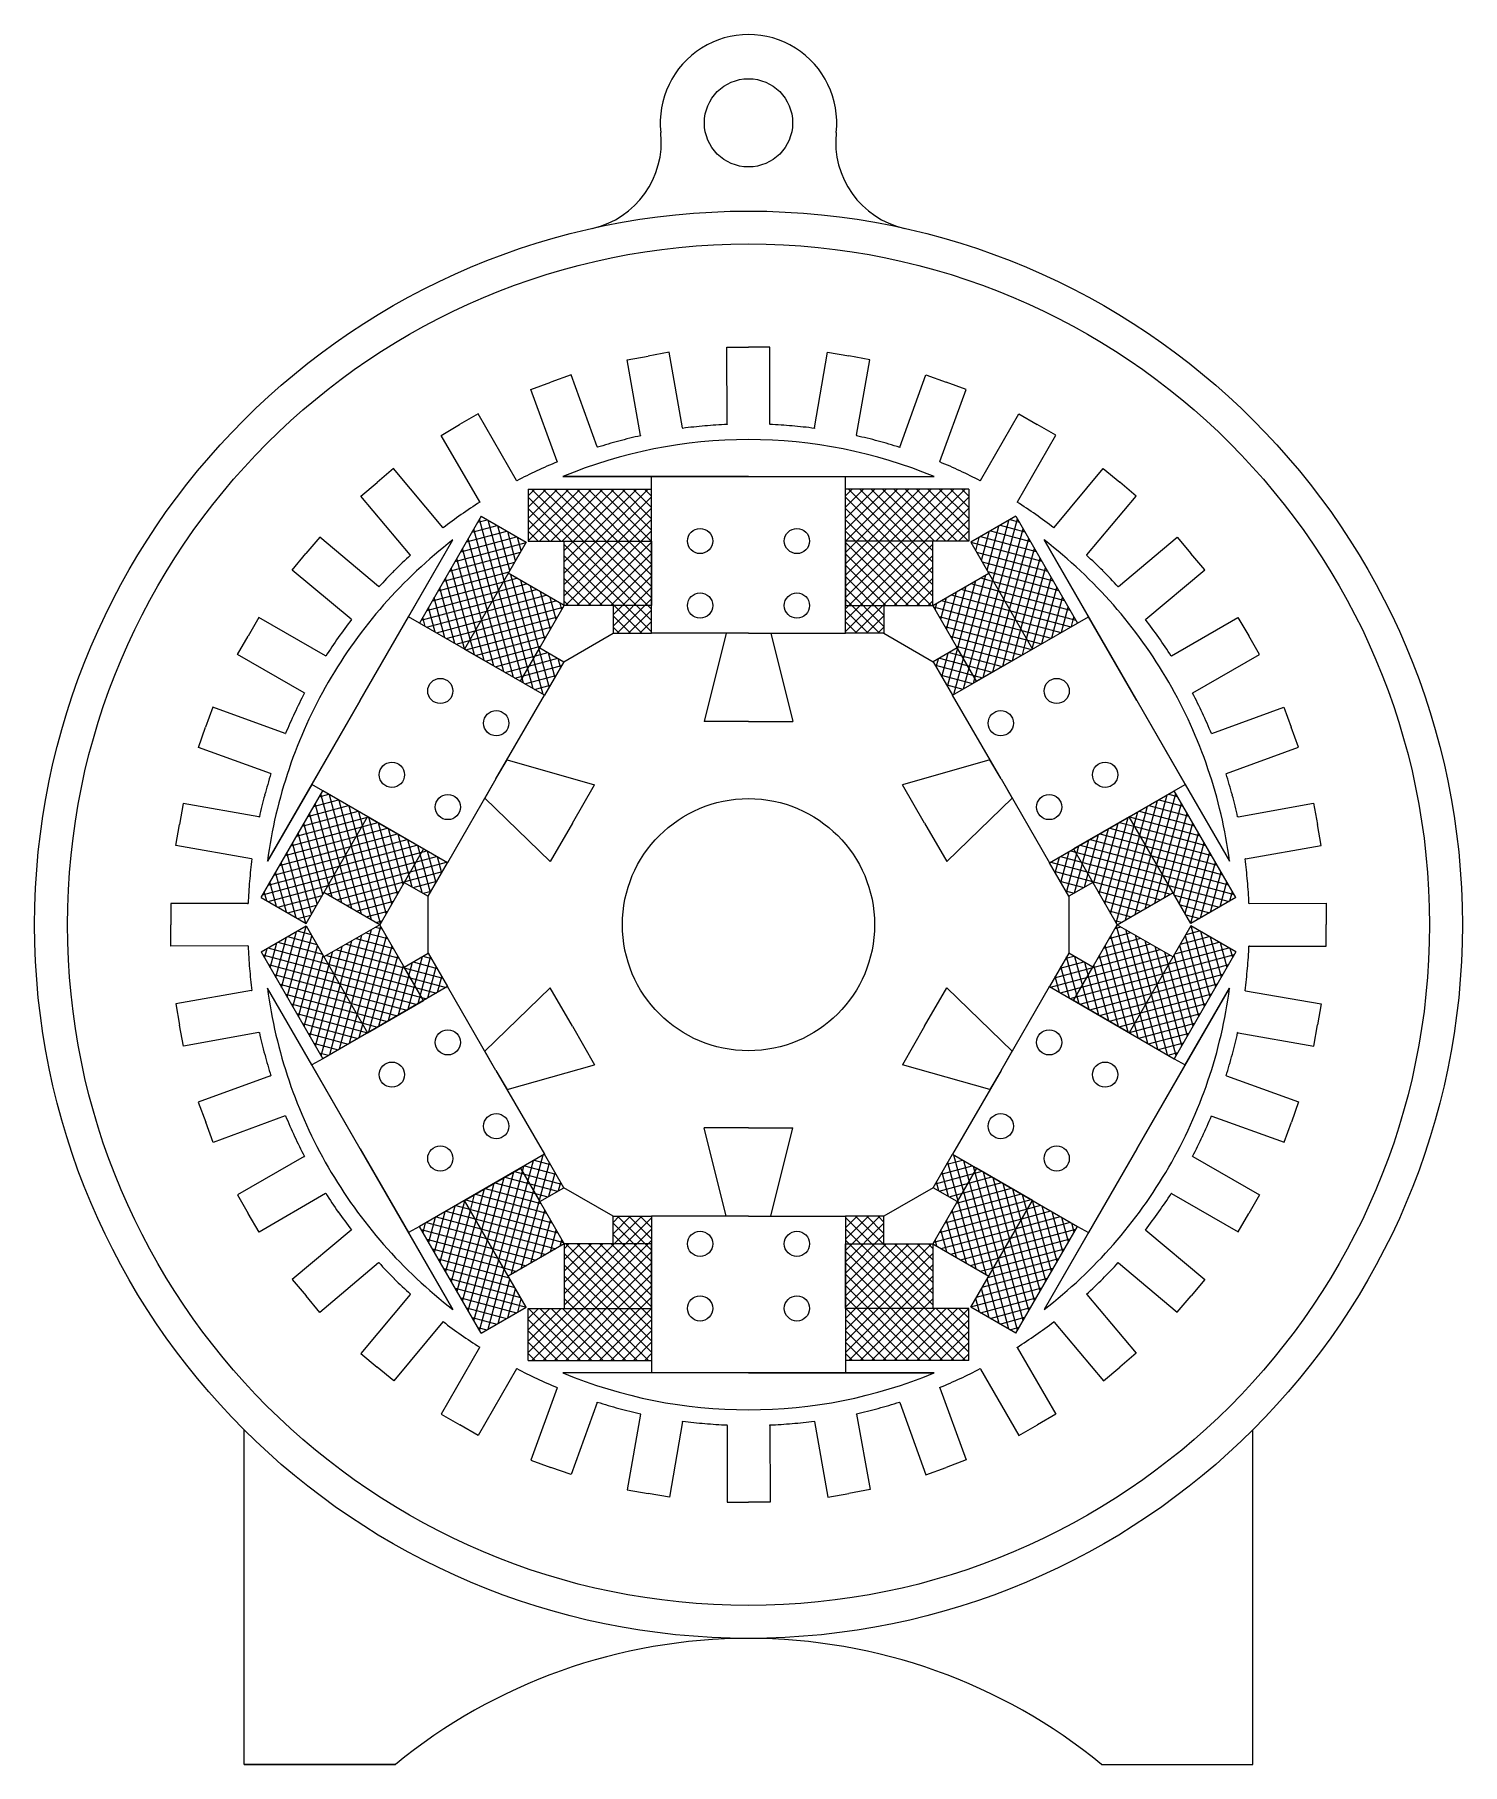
# Model space of a CAD drawing. Header units: millimetres. Extents: x -112 to 455, y -216 to 471.
import ezdxf

# ---------------------------------------------------------------- set-up
doc = ezdxf.new("R2010")
doc.units = ezdxf.units.MM
pattern_1 = [(45, (-3404.9716, -3053.3058), (-2.245064, 2.245064), []), (135, (-3404.9716, -3053.3058), (-2.245064, -2.245064), [])]
pattern_2 = [(105, (1129.2632, -4565.1904), (-3.0668145, -0.8217505), []), (195, (1129.2632, -4565.1904), (0.8217505, -3.0668145), [])]
pattern_3 = [(165, (4705.711, -1394.3702), (-0.8217505, -3.0668145), []), (255, (4705.711, -1394.3702), (3.0668145, -0.8217505), [])]
pattern_4 = [(225, (3747.924, 3288.3346), (2.245064, -2.245064), []), (315, (3747.924, 3288.3346), (2.245064, 2.245064), [])]
pattern_5 = [(285, (-786.3107, 4800.2192), (3.0668145, 0.8217505), []), (15, (-786.3107, 4800.2192), (-0.8217505, 3.0668145), [])]
pattern_6 = [(345, (-4362.7585, 1629.399), (0.8217505, 3.0668145), []), (75, (-4362.7585, 1629.399), (-3.0668145, 0.8217505), [])]

msp = doc.modelspace()

# ---------------------------------------------------------------- hatches: boundary and pattern name
h = msp.add_hatch()
h.set_pattern_fill('ANSI37', color=256)
h.set_pattern_definition(pattern_1)
h.paths.add_polyline_path([(84.18, 290.3), (133.08, 290.3), (133.08, 269.7), (84.18, 269.7)])
h.paths.add_polyline_path([(98.38, 269.7), (133.08, 269.7), (133.08, 244.1), (117.78, 244.1), (98.38, 244.1)])
h.paths.add_polyline_path([(117.78, 244.1), (133.08, 244.1), (133.08, 233.11), (117.78, 233.11)])
h = msp.add_hatch()
h.set_pattern_fill('ANSI37', color=256)
h.set_pattern_definition(pattern_1)
h.paths.add_polyline_path([(258.78, 290.3), (209.88, 290.3), (209.88, 269.7), (258.78, 269.7)])
h.paths.add_polyline_path([(244.58, 269.7), (209.88, 269.7), (209.88, 244.1), (225.18, 244.1), (244.58, 244.1)])
h.paths.add_polyline_path([(225.18, 244.1), (209.88, 244.1), (209.88, 233.11), (225.18, 233.11)])
h = msp.add_hatch()
h.set_pattern_fill('ANSI37', color=256, angle=60)
h.set_pattern_definition(pattern_2)
h.paths.add_polyline_path([(65.49, 279.51), (41.04, 237.16), (58.88, 226.86), (83.33, 269.21)])
h.paths.add_polyline_path([(76.23, 256.91), (58.88, 226.86), (81.05, 214.06), (88.7, 227.31), (98.4, 244.11)])
h.paths.add_polyline_path([(88.7, 227.31), (81.05, 214.06), (90.56, 208.57), (98.21, 221.82)])
h = msp.add_hatch()
h.set_pattern_fill('ANSI37', color=256, angle=-60)
h.set_pattern_definition(pattern_6)
h.paths.add_polyline_path([(277.46, 279.51), (301.91, 237.16), (284.07, 226.86), (259.62, 269.21)])
h.paths.add_polyline_path([(266.72, 256.91), (284.07, 226.86), (261.9, 214.06), (254.25, 227.31), (244.55, 244.11)])
h.paths.add_polyline_path([(254.25, 227.31), (261.9, 214.06), (252.39, 208.57), (244.74, 221.82)])
h = msp.add_hatch()
h.set_pattern_fill('ANSI37', color=256, angle=60)
h.set_pattern_definition(pattern_2)
h.paths.add_polyline_path([(-21.81, 128.3), (2.64, 170.65), (20.48, 160.35), (-3.97, 118)])
h.paths.add_polyline_path([(3.13, 130.3), (20.48, 160.35), (42.65, 147.55), (35, 134.3), (25.3, 117.5)])
h.paths.add_polyline_path([(35, 134.3), (42.65, 147.55), (52.16, 142.06), (44.51, 128.81)])
h = msp.add_hatch()
h.set_pattern_fill('ANSI37', color=256, angle=-60)
h.set_pattern_definition(pattern_6)
h.paths.add_polyline_path([(364.76, 128.3), (340.31, 170.65), (322.47, 160.35), (346.92, 118)])
h.paths.add_polyline_path([(339.82, 130.3), (322.47, 160.35), (300.3, 147.55), (307.95, 134.3), (317.65, 117.5)])
h.paths.add_polyline_path([(307.95, 134.3), (300.3, 147.55), (290.79, 142.06), (298.44, 128.81)])
h = msp.add_hatch()
h.set_pattern_fill('ANSI37', color=256, angle=120)
h.set_pattern_definition(pattern_3)
h.paths.add_polyline_path([(-21.81, 106.73), (2.64, 64.38), (20.48, 74.68), (-3.97, 117.03)])
h.paths.add_polyline_path([(3.13, 104.73), (20.48, 74.68), (42.65, 87.48), (35, 100.73), (25.3, 117.53)])
h.paths.add_polyline_path([(35, 100.73), (42.65, 87.48), (52.16, 92.97), (44.51, 106.22)])
h = msp.add_hatch()
h.set_pattern_fill('ANSI37', color=256, angle=-120)
h.set_pattern_definition(pattern_5)
h.paths.add_polyline_path([(364.76, 106.73), (340.31, 64.38), (322.47, 74.68), (346.92, 117.03)])
h.paths.add_polyline_path([(339.82, 104.73), (322.47, 74.68), (300.3, 87.48), (307.95, 100.73), (317.65, 117.53)])
h.paths.add_polyline_path([(307.95, 100.73), (300.3, 87.48), (290.79, 92.97), (298.44, 106.22)])
h = msp.add_hatch()
h.set_pattern_fill('ANSI37', color=256, angle=120)
h.set_pattern_definition(pattern_3)
h.paths.add_polyline_path([(65.49, -44.48), (41.04, -2.13), (58.88, 8.17), (83.33, -34.18)])
h.paths.add_polyline_path([(76.23, -21.88), (58.88, 8.17), (81.05, 20.97), (88.7, 7.72), (98.4, -9.08)])
h.paths.add_polyline_path([(88.7, 7.72), (81.05, 20.97), (90.56, 26.46), (98.21, 13.21)])
h = msp.add_hatch()
h.set_pattern_fill('ANSI37', color=256, angle=-120)
h.set_pattern_definition(pattern_5)
h.paths.add_polyline_path([(277.46, -44.48), (301.91, -2.13), (284.07, 8.17), (259.62, -34.18)])
h.paths.add_polyline_path([(266.72, -21.88), (284.07, 8.17), (261.9, 20.97), (254.25, 7.72), (244.55, -9.08)])
h.paths.add_polyline_path([(254.25, 7.72), (261.9, 20.97), (252.39, 26.46), (244.74, 13.21)])
h = msp.add_hatch()
h.set_pattern_fill('ANSI37', color=256, angle=180)
h.set_pattern_definition(pattern_4)
h.paths.add_polyline_path([(84.18, -55.27), (133.08, -55.27), (133.08, -34.67), (84.18, -34.67)])
h.paths.add_polyline_path([(98.38, -34.67), (133.08, -34.67), (133.08, -9.07), (117.78, -9.07), (98.38, -9.07)])
h.paths.add_polyline_path([(117.78, -9.07), (133.08, -9.07), (133.08, 1.91), (117.78, 1.91)])
h = msp.add_hatch()
h.set_pattern_fill('ANSI37', color=256, angle=180)
h.set_pattern_definition(pattern_4)
h.paths.add_polyline_path([(258.78, -55.27), (209.88, -55.27), (209.88, -34.67), (258.78, -34.67)])
h.paths.add_polyline_path([(244.58, -34.67), (209.88, -34.67), (209.88, -9.07), (225.18, -9.07), (244.58, -9.07)])
h.paths.add_polyline_path([(225.18, -9.07), (209.88, -9.07), (209.88, 1.91), (225.18, 1.91)])

# ---------------------------------------------------------------- linework, layer by layer
for p, q in [((123.31, 341.57), (131.68, 343.08)), ((140.05, 344.56), (131.68, 343.08)), ((145.34, 314.57), (140.05, 344.56)), ((162.94, 346.54), (171.45, 346.56)), ((163.05, 316.09), (162.94, 346.54)), ((179.95, 346.56), (171.45, 346.56)), ((179.95, 316.11), (179.95, 346.56)), ((197.66, 314.53), (202.84, 344.54)), ((202.84, 344.54), (211.22, 343.09)), ((219.6, 341.61), (211.22, 343.09)), ((128.69, 311.61), (123.31, 341.57)), ((214.31, 311.63), (219.6, 341.61)), ((85.13, 329.81), (93.11, 332.74)), ((95.64, 301.23), (85.13, 329.81)), ((101.1, 335.65), (93.11, 332.74)), ((111.52, 307.04), (101.1, 335.65)), ((231.47, 306.99), (241.79, 335.64)), ((241.79, 335.64), (249.79, 332.76)), ((247.37, 301.24), (257.78, 329.85)), ((257.78, 329.85), (249.79, 332.76)), ((49.58, 311.59), (56.93, 315.86)), ((64.29, 320.12), (56.93, 315.86)), ((79.52, 293.75), (64.29, 320.12)), ((163.05, 316.09), (163.05, 315.94)), ((179.95, 316.11), (179.94, 315.93)), ((263.46, 293.7), (278.6, 320.12)), ((278.6, 320.12), (285.98, 315.89)), ((293.34, 311.64), (285.98, 315.89)), ((64.89, 285.27), (49.58, 311.59)), ((128.69, 311.61), (128.72, 311.46)), ((145.34, 314.57), (145.36, 314.39)), ((197.66, 314.53), (197.63, 314.38)), ((214.31, 311.63), (214.27, 311.45)), ((278.12, 285.27), (293.34, 311.64)), ((111.52, 307.04), (111.57, 306.86)), ((231.47, 306.99), (231.42, 306.85)), ((30.74, 298.43), (24.23, 292.96)), ((50.31, 275.1), (30.74, 298.43)), ((95.64, 301.23), (95.69, 301.09)), ((97.91, 295.3), (245.04, 295.3)), ((133.08, 295.3), (97.91, 295.3)), ((171.48, 295.3), (133.08, 295.3)), ((133.08, 290.3), (133.08, 295.3)), ((171.48, 295.3), (209.88, 295.3)), ((209.88, 295.3), (245.04, 295.3)), ((209.88, 290.3), (209.88, 295.3)), ((247.37, 301.24), (247.3, 301.07)), ((292.66, 275.05), (312.15, 298.44)), ((312.15, 298.44), (318.68, 292.99)), ((17.73, 287.47), (24.23, 292.96)), ((79.52, 293.75), (79.6, 293.58)), ((84.18, 290.3), (84.18, 269.7)), ((84.18, 290.3), (133.08, 290.3)), ((133.08, 233.11), (133.08, 290.3)), ((209.88, 233.11), (209.88, 290.3)), ((258.78, 290.3), (209.88, 290.3)), ((258.78, 290.3), (258.78, 269.7)), ((263.46, 293.7), (263.39, 293.57)), ((325.2, 287.53), (318.68, 292.99)), ((37.38, 264.21), (17.73, 287.47)), ((64.89, 285.27), (64.97, 285.14)), ((278.12, 285.27), (278.02, 285.12)), ((305.63, 264.2), (325.2, 287.53)), ((65.49, 279.51), (41.04, 237.16)), ((50.31, 275.1), (50.42, 274.96)), ((65.49, 279.51), (83.33, 269.21)), ((277.46, 279.51), (259.62, 269.21)), ((277.46, 279.51), (301.91, 237.16)), ((292.66, 275.05), (292.56, 274.93)), ((-19.27, 142.7), (54.29, 270.11)), ((1.46, 271.24), (-4, 264.72)), ((24.79, 251.66), (1.46, 271.24)), ((36.71, 239.66), (54.29, 270.11)), ((83.33, 269.21), (58.88, 226.86)), ((84.18, 269.7), (133.08, 269.7)), ((98.38, 244.1), (98.38, 269.7)), ((133.08, 269.7), (133.08, 244.1)), ((258.78, 269.7), (209.88, 269.7)), ((209.88, 269.7), (209.88, 244.1)), ((244.58, 244.1), (244.58, 269.7)), ((259.62, 269.21), (284.07, 226.86)), ((288.66, 270.11), (362.22, 142.7)), ((306.24, 239.66), (288.66, 270.11)), ((318.17, 251.61), (341.43, 271.26)), ((341.43, 271.26), (346.92, 264.77)), ((-9.45, 258.19), (-4, 264.72)), ((37.38, 264.21), (37.48, 264.1)), ((305.63, 264.2), (305.5, 264.07)), ((352.39, 258.25), (346.92, 264.77)), ((13.94, 238.7), (-9.45, 258.19)), ((98.4, 244.11), (76.23, 256.91)), ((244.55, 244.11), (266.72, 256.91)), ((329.06, 238.68), (352.39, 258.25)), ((24.79, 251.66), (24.92, 251.54)), ((318.17, 251.61), (318.06, 251.51)), ((81.05, 214.06), (98.4, 244.11)), ((133.08, 244.1), (98.38, 244.1)), ((133.08, 244.1), (117.78, 244.1)), ((117.78, 244.1), (117.78, 233.11)), ((209.88, 244.1), (244.58, 244.1)), ((209.88, 244.1), (225.18, 244.1)), ((225.18, 244.1), (225.18, 233.11)), ((261.9, 214.06), (244.55, 244.11)), ((-22.65, 239.38), (-26.9, 232.01)), ((3.72, 224.15), (-22.65, 239.38)), ((13.94, 238.7), (14.06, 238.6)), ((17.51, 206.41), (36.71, 239.66)), ((41.04, 237.16), (36.71, 239.66)), ((90.56, 208.57), (41.04, 237.16)), ((252.39, 208.57), (301.91, 237.16)), ((301.91, 237.16), (306.24, 239.66)), ((325.44, 206.41), (306.24, 239.66)), ((329.06, 238.68), (328.92, 238.57)), ((339.23, 224.1), (365.55, 239.41)), ((365.55, 239.41), (369.82, 232.06)), ((-31.13, 224.64), (-26.9, 232.01)), ((58.88, 226.86), (81.05, 214.06)), ((81.05, 214.06), (88.7, 227.31)), ((88.7, 227.31), (98.21, 221.82)), ((98.21, 221.82), (117.78, 233.11)), ((117.78, 233.11), (133.08, 233.11)), ((171.48, 233.11), (133.08, 233.11)), ((162.68, 233.11), (153.88, 198.11)), ((171.48, 233.11), (162.68, 233.11)), ((171.48, 233.11), (209.88, 233.11)), ((171.48, 233.11), (180.28, 233.11)), ((180.28, 233.11), (189.08, 198.11)), ((225.18, 233.11), (209.88, 233.11)), ((225.18, 233.11), (244.74, 221.82)), ((254.25, 227.31), (244.74, 221.82)), ((261.9, 214.06), (254.25, 227.31)), ((284.07, 226.86), (261.9, 214.06)), ((374.08, 224.7), (369.82, 232.06)), ((-4.71, 209.5), (-31.13, 224.64)), ((3.72, 224.15), (3.87, 224.06)), ((98.21, 221.82), (90.56, 208.57)), ((244.74, 221.82), (252.39, 208.57)), ((339.23, 224.1), (339.1, 224.02)), ((347.71, 209.47), (374.08, 224.7)), ((-4.71, 209.5), (-4.58, 209.43)), ((17.51, 206.41), (-1.69, 173.15)), ((71.36, 175.31), (90.56, 208.57)), ((271.59, 175.31), (252.39, 208.57)), ((325.44, 206.41), (344.64, 173.15)), ((347.71, 209.47), (347.55, 209.39)), ((-40.86, 203.82), (-43.77, 195.83)), ((-12.25, 193.4), (-40.86, 203.82)), ((355.19, 193.35), (383.77, 203.86)), ((383.77, 203.86), (386.7, 195.88)), ((-46.65, 187.83), (-43.77, 195.83)), ((-12.25, 193.4), (-12.08, 193.34)), ((171.48, 198.11), (153.88, 198.11)), ((171.48, 198.11), (189.08, 198.11)), ((355.19, 193.35), (355.05, 193.3)), ((389.61, 187.89), (386.7, 195.88)), ((-18, 177.51), (-46.65, 187.83)), ((361, 177.47), (389.61, 187.89)), ((71.36, 175.31), (75.76, 182.94)), ((75.76, 182.94), (110.47, 173.06)), ((267.19, 182.94), (232.48, 173.06)), ((271.59, 175.31), (267.19, 182.94)), ((-1.69, 173.15), (-19.27, 142.7)), ((-18, 177.51), (-17.86, 177.46)), ((2.64, 170.65), (-1.69, 173.15)), ((71.36, 175.31), (52.16, 142.06)), ((71.36, 175.31), (66.96, 167.69)), ((101.67, 157.81), (110.47, 173.06)), ((241.28, 157.81), (232.48, 173.06)), ((271.59, 175.31), (290.79, 142.06)), ((271.59, 175.31), (275.99, 167.69)), ((340.31, 170.65), (344.64, 173.15)), ((344.64, 173.15), (362.22, 142.7)), ((361, 177.47), (360.83, 177.42)), ((-52.62, 165.64), (-54.1, 157.26)), ((-22.63, 160.35), (-52.62, 165.64)), ((-21.81, 128.3), (2.64, 170.65)), ((52.16, 142.06), (2.64, 170.65)), ((66.96, 167.69), (92.87, 142.57)), ((275.99, 167.69), (250.08, 142.57)), ((290.79, 142.06), (340.31, 170.65)), ((364.76, 128.3), (340.31, 170.65)), ((365.57, 160.3), (395.54, 165.69)), ((395.54, 165.69), (397.04, 157.32)), ((-22.63, 160.35), (-22.46, 160.31)), ((-3.97, 118), (20.48, 160.35)), ((20.48, 160.35), (42.65, 147.55)), ((101.67, 157.81), (92.87, 142.57)), ((241.28, 157.81), (250.08, 142.57)), ((322.47, 160.35), (300.3, 147.55)), ((346.92, 118), (322.47, 160.35)), ((365.57, 160.3), (365.42, 160.27)), ((-55.55, 148.88), (-54.1, 157.26)), ((398.52, 148.94), (397.04, 157.32)), ((-25.54, 143.7), (-55.55, 148.88)), ((42.65, 147.55), (25.3, 117.5)), ((42.65, 147.55), (35, 134.3)), ((300.3, 147.55), (317.65, 117.5)), ((300.3, 147.55), (307.95, 134.3)), ((368.53, 143.65), (398.52, 148.94)), ((-25.54, 143.7), (-25.39, 143.67)), ((44.51, 128.81), (52.16, 142.06)), ((298.44, 128.81), (290.79, 142.06)), ((368.53, 143.65), (368.35, 143.63)), ((35, 134.3), (44.51, 128.81)), ((307.95, 134.3), (298.44, 128.81)), ((-27.12, 125.99), (-57.57, 125.99)), ((-57.57, 125.99), (-57.57, 117.49)), ((-27.12, 125.99), (-26.94, 125.98)), ((-21.81, 128.3), (-3.97, 118)), ((25.3, 117.5), (3.13, 130.3)), ((44.51, 106.22), (44.51, 128.81)), ((298.44, 128.81), (298.44, 106.22)), ((317.65, 117.5), (339.82, 130.3)), ((364.76, 128.3), (346.92, 118)), ((370.05, 125.94), (369.9, 125.94)), ((370.05, 125.94), (400.5, 126.05)), ((400.5, 126.05), (400.53, 117.54)), ((-57.54, 108.98), (-57.57, 117.49)), ((-21.81, 106.73), (-3.97, 117.03)), ((-3.97, 117.03), (20.48, 74.68)), ((25.3, 117.53), (3.13, 104.73)), ((42.65, 87.48), (25.3, 117.53)), ((300.3, 87.48), (317.65, 117.53)), ((317.65, 117.53), (339.82, 104.73)), ((346.92, 117.03), (322.47, 74.68)), ((364.76, 106.73), (346.92, 117.03)), ((400.53, 109.04), (400.53, 117.54)), ((-27.09, 109.09), (-57.54, 108.98)), ((-27.09, 109.09), (-26.94, 109.09)), ((-21.81, 106.73), (2.64, 64.38)), ((35, 100.73), (44.51, 106.22)), ((44.51, 106.22), (52.16, 92.97)), ((298.44, 106.22), (290.79, 92.97)), ((307.95, 100.73), (298.44, 106.22)), ((364.76, 106.73), (340.31, 64.38)), ((370.08, 109.04), (369.9, 109.05)), ((370.08, 109.04), (400.53, 109.04)), ((42.65, 87.48), (35, 100.73)), ((300.3, 87.48), (307.95, 100.73)), ((-25.58, 91.38), (-55.57, 86.09)), ((-25.58, 91.38), (-25.4, 91.4)), ((54.29, -35.08), (-19.27, 92.33)), ((-1.69, 61.88), (-19.27, 92.33)), ((52.16, 92.97), (2.64, 64.38)), ((71.36, 59.71), (52.16, 92.97)), ((66.96, 67.34), (92.87, 92.46)), ((101.67, 77.21), (92.87, 92.46)), ((241.28, 77.21), (250.08, 92.46)), ((275.99, 67.34), (250.08, 92.46)), ((271.59, 59.71), (290.79, 92.97)), ((362.22, 92.33), (288.66, -35.08)), ((290.79, 92.97), (340.31, 64.38)), ((344.64, 61.88), (362.22, 92.33)), ((368.49, 91.33), (368.35, 91.36)), ((368.49, 91.33), (398.5, 86.15)), ((-55.57, 86.09), (-54.09, 77.71)), ((20.48, 74.68), (42.65, 87.48)), ((322.47, 74.68), (300.3, 87.48)), ((398.5, 86.15), (397.05, 77.77)), ((-52.58, 69.34), (-54.09, 77.71)), ((101.67, 77.21), (110.47, 61.97)), ((241.28, 77.21), (232.48, 61.97)), ((395.57, 69.39), (397.05, 77.77)), ((-22.61, 74.73), (-52.58, 69.34)), ((-22.61, 74.73), (-22.47, 74.76)), ((365.59, 74.68), (365.41, 74.72)), ((365.59, 74.68), (395.57, 69.39)), ((2.64, 64.38), (-1.69, 61.88)), ((17.51, 28.62), (-1.69, 61.88)), ((71.36, 59.71), (66.96, 67.34)), ((75.76, 52.09), (110.47, 61.97)), ((267.19, 52.09), (232.48, 61.97)), ((271.59, 59.71), (275.99, 67.34)), ((325.44, 28.62), (344.64, 61.88)), ((340.31, 64.38), (344.64, 61.88)), ((-18.05, 57.55), (-46.66, 47.14)), ((-18.05, 57.55), (-17.87, 57.61)), ((71.36, 59.71), (90.56, 26.46)), ((71.36, 59.71), (75.76, 52.09)), ((271.59, 59.71), (252.39, 26.46)), ((271.59, 59.71), (267.19, 52.09)), ((360.95, 57.52), (360.81, 57.57)), ((360.95, 57.52), (389.6, 47.2)), ((-46.66, 47.14), (-43.75, 39.15)), ((-12.24, 41.68), (-40.82, 31.17)), ((-12.24, 41.68), (-12.1, 41.73)), ((355.2, 41.62), (355.03, 41.69)), ((355.2, 41.62), (383.81, 31.21)), ((389.6, 47.2), (386.72, 39.2)), ((-40.82, 31.17), (-43.75, 39.15)), ((171.48, 36.91), (153.88, 36.91)), ((162.68, 1.91), (153.88, 36.91)), ((171.48, 36.91), (189.08, 36.91)), ((180.28, 1.91), (189.08, 36.91)), ((383.81, 31.21), (386.72, 39.2)), ((17.51, 28.62), (36.71, -4.63)), ((325.44, 28.62), (306.24, -4.63)), ((-4.75, 25.55), (-31.12, 10.33)), ((-4.75, 25.55), (-4.59, 25.64)), ((90.56, 26.46), (41.04, -2.13)), ((58.88, 8.17), (81.05, 20.97)), ((81.05, 20.97), (98.4, -9.08)), ((81.05, 20.97), (88.7, 7.72)), ((98.21, 13.21), (90.56, 26.46)), ((261.9, 20.97), (244.55, -9.08)), ((244.74, 13.21), (252.39, 26.46)), ((252.39, 26.46), (301.91, -2.13)), ((261.9, 20.97), (254.25, 7.72)), ((284.07, 8.17), (261.9, 20.97)), ((347.66, 25.53), (347.53, 25.6)), ((347.66, 25.53), (374.08, 10.39)), ((-31.12, 10.33), (-26.87, 2.97)), ((3.72, 10.93), (-22.6, -4.38)), ((3.72, 10.93), (3.85, 11.01)), ((83.33, -34.18), (58.88, 8.17)), ((88.7, 7.72), (98.21, 13.21)), ((117.78, 1.91), (98.21, 13.21)), ((244.74, 13.21), (225.18, 1.91)), ((254.25, 7.72), (244.74, 13.21)), ((259.62, -34.18), (284.07, 8.17)), ((339.23, 10.87), (339.08, 10.97)), ((339.23, 10.87), (365.6, -4.35)), ((374.08, 10.39), (369.85, 3.01)), ((-22.6, -4.38), (-26.87, 2.97)), ((117.78, -9.07), (117.78, 1.91)), ((117.78, 1.91), (133.08, 1.91)), ((133.08, 1.91), (133.08, -55.27)), ((171.48, 1.91), (133.08, 1.91)), ((171.48, 1.91), (162.68, 1.91)), ((171.48, 1.91), (209.88, 1.91)), ((171.48, 1.91), (180.28, 1.91)), ((209.88, 1.91), (209.88, -55.27)), ((225.18, 1.91), (209.88, 1.91)), ((225.18, -9.07), (225.18, 1.91)), ((365.6, -4.35), (369.85, 3.01)), ((13.89, -3.65), (-9.43, -23.22)), ((13.89, -3.65), (14.03, -3.54)), ((41.04, -2.13), (36.71, -4.63)), ((36.71, -4.63), (54.29, -35.08)), ((65.49, -44.48), (41.04, -2.13)), ((277.46, -44.48), (301.91, -2.13)), ((306.24, -4.63), (288.66, -35.08)), ((301.91, -2.13), (306.24, -4.63)), ((329.01, -3.67), (328.89, -3.57)), ((329.01, -3.67), (352.4, -23.16)), ((98.4, -9.08), (76.23, -21.88)), ((133.08, -9.07), (98.38, -9.07)), ((98.38, -9.07), (98.38, -34.67)), ((133.08, -9.07), (117.78, -9.07)), ((133.08, -34.67), (133.08, -9.07)), ((209.88, -34.67), (209.88, -9.07)), ((209.88, -9.07), (244.58, -9.07)), ((209.88, -9.07), (225.18, -9.07)), ((244.55, -9.08), (266.72, -21.88)), ((244.58, -9.07), (244.58, -34.67)), ((24.78, -16.58), (1.52, -36.23)), ((24.78, -16.58), (24.89, -16.48)), ((318.16, -16.64), (318.03, -16.51)), ((318.16, -16.64), (341.49, -36.21)), ((-9.43, -23.22), (-3.97, -29.74)), ((352.4, -23.16), (346.96, -29.69)), ((1.52, -36.23), (-3.97, -29.74)), ((37.33, -29.17), (17.75, -52.5)), ((37.33, -29.17), (37.45, -29.04)), ((65.49, -44.48), (83.33, -34.18)), ((277.46, -44.48), (259.62, -34.18)), ((305.57, -29.18), (305.47, -29.07)), ((305.57, -29.18), (325.22, -52.44)), ((341.49, -36.21), (346.96, -29.69)), ((50.29, -40.02), (30.8, -63.41)), ((50.29, -40.02), (50.39, -39.9)), ((84.18, -55.27), (84.18, -34.67)), ((84.18, -34.67), (133.08, -34.67)), ((258.78, -34.67), (209.88, -34.67)), ((258.78, -55.27), (258.78, -34.67)), ((292.64, -40.07), (292.53, -39.93)), ((292.64, -40.07), (312.21, -63.4)), ((17.75, -52.5), (24.27, -57.97)), ((64.84, -50.24), (49.61, -76.61)), ((64.84, -50.24), (64.93, -50.09)), ((278.06, -50.24), (277.99, -50.11)), ((278.06, -50.24), (293.38, -76.56)), ((325.22, -52.44), (318.73, -57.93)), ((30.8, -63.41), (24.27, -57.97)), ((79.49, -58.67), (64.35, -85.09)), ((79.49, -58.67), (79.56, -58.54)), ((84.18, -55.27), (133.08, -55.27)), ((245.04, -60.27), (97.91, -60.27)), ((133.08, -60.27), (97.91, -60.27)), ((133.08, -55.27), (133.08, -60.27)), ((171.48, -60.27), (133.08, -60.27)), ((171.48, -60.27), (209.88, -60.27)), ((209.88, -55.27), (209.88, -60.27)), ((258.78, -55.27), (209.88, -55.27)), ((209.88, -60.27), (245.04, -60.27)), ((263.44, -58.72), (263.35, -58.56)), ((263.44, -58.72), (278.66, -85.09)), ((312.21, -63.4), (318.73, -57.93)), ((95.59, -66.21), (85.17, -94.82)), ((95.59, -66.21), (95.66, -66.04)), ((247.31, -66.2), (247.26, -66.06)), ((247.31, -66.2), (257.82, -94.78)), ((111.48, -71.96), (101.16, -100.61)), ((111.48, -71.96), (111.53, -71.82)), ((231.44, -72.01), (231.38, -71.84)), ((231.44, -72.01), (241.85, -100.62)), ((49.61, -76.61), (56.98, -80.86)), ((64.35, -85.09), (56.98, -80.86)), ((128.64, -76.6), (123.35, -106.58)), ((128.64, -76.6), (128.68, -76.42)), ((145.29, -79.5), (140.11, -109.51)), ((145.29, -79.5), (145.32, -79.36)), ((163, -81.09), (163.01, -80.9)), ((163, -81.09), (163, -111.54)), ((179.9, -81.06), (179.9, -80.91)), ((179.9, -81.06), (180.01, -111.51)), ((197.62, -79.54), (197.59, -79.36)), ((197.62, -79.54), (202.9, -109.53)), ((214.26, -76.58), (214.23, -76.43)), ((214.26, -76.58), (219.65, -106.55)), ((278.66, -85.09), (286.02, -80.83)), ((293.38, -76.56), (286.02, -80.83)), ((-28.52, -215.54), (-28.52, -82.78)), ((371.48, -215.54), (371.48, -82.78)), ((85.17, -94.82), (93.16, -97.73)), ((257.82, -94.78), (249.84, -97.71)), ((101.16, -100.61), (93.16, -97.73)), ((241.85, -100.62), (249.84, -97.71)), ((123.35, -106.58), (131.73, -108.06)), ((140.11, -109.51), (131.73, -108.06)), ((202.9, -109.53), (211.28, -108.05)), ((219.65, -106.55), (211.28, -108.05)), ((163, -111.54), (171.5, -111.53)), ((180.01, -111.51), (171.5, -111.53)), ((31.48, -215.54), (-28.52, -215.54)), ((-28.52, -215.54), (31.48, -215.54)), ((311.48, -215.54), (371.48, -215.54))]:
    msp.add_line(p, q)
for centre, radius in [((171.48, 435.56), 17.5), ((171.48, 117.51), 283.05), ((171.48, 117.51), 270), ((152.28, 269.7), 5), ((190.68, 269.7), 5), ((152.28, 244.1), 5), ((190.68, 244.1), 5), ((49.28, 210.23), 5), ((293.67, 210.23), 5), ((71.45, 197.43), 5), ((271.5, 197.43), 5), ((30.08, 176.98), 5), ((312.87, 176.98), 5), ((52.25, 164.18), 5), ((171.48, 117.51), 50), ((290.7, 164.18), 5), ((52.25, 70.85), 5), ((290.7, 70.85), 5), ((30.08, 58.05), 5), ((312.87, 58.05), 5), ((71.45, 37.6), 5), ((271.5, 37.6), 5), ((49.28, 24.8), 5), ((293.67, 24.8), 5), ((152.28, -9.07), 5), ((190.68, -9.07), 5), ((152.28, -34.67), 5), ((190.68, -34.67), 5)]:
    msp.add_circle(centre, radius)
for centre, radius, start, end in [((171.48, 435.56), 35, 353.68206, 186.31794), ((101.9, 427.86), 35, 282.63589, 6.31794), ((241.05, 427.86), 35, 173.68206, 257.36411), ((171.48, 435.56), 35, 269.94388, 270), ((171.44, 400.56), 0.00000943, 270.00694, 89.94388), ((171.44, 400.56), 0.00000943, 270.00694, 89.94388), ((171.48, 117.51), 198.6, 92.43214, 95.01388), ((171.48, 117.51), 198.6, 85, 87.55619), ((171.48, 117.51), 192.4, 90, 112.47852), ((171.48, 117.51), 198.6, 105, 107.55619), ((171.48, 117.51), 198.6, 102.43214, 105.01388), ((171.48, 117.51), 198.6, 95, 97.55619), ((171.48, 117.51), 192.4, 67.52148, 90), ((171.48, 117.51), 198.6, 82.43214, 85.01388), ((171.48, 117.51), 198.6, 75, 77.55619), ((171.48, 117.51), 198.6, 72.43214, 75.01388), ((171.48, 117.51), 198.6, 115, 117.55619), ((171.48, 117.51), 198.6, 112.43214, 115.01388), ((171.48, 117.51), 198.6, 65, 67.55619), ((171.48, 117.51), 198.6, 62.43214, 65.01388), ((171.48, 117.51), 198.6, 122.43214, 125.01388), ((171.48, 117.51), 198.6, 55, 57.55619), ((171.48, 117.51), 198.6, 125, 127.55619), ((171.48, 117.51), 198.6, 52.43214, 55.01388), ((171.48, 117.51), 192.4, 127.52148, 150), ((171.48, 117.51), 192.4, 30, 52.47852), ((171.48, 117.51), 198.6, 132.43214, 135.01388), ((171.48, 117.51), 198.6, 45, 47.55619), ((171.48, 117.51), 198.6, 135, 137.55619), ((171.48, 117.51), 198.6, 42.43214, 45.01388), ((171.48, 117.51), 198.6, 142.43214, 145.01388), ((171.48, 117.51), 198.6, 35, 37.55619), ((171.48, 117.51), 198.6, 145, 147.55619), ((171.48, 117.51), 198.6, 32.43214, 35.01388), ((171.48, 117.51), 192.4, 150, 172.47852), ((171.48, 117.51), 192.4, 7.52148, 30), ((171.48, 117.51), 198.6, 152.43214, 155.01388), ((171.48, 117.51), 198.6, 25, 27.55619), ((171.48, 117.51), 198.6, 155, 157.55619), ((171.48, 117.51), 198.6, 22.43214, 25.01388), ((171.48, 117.51), 198.6, 162.43214, 165.01388), ((171.48, 117.51), 198.6, 15, 17.55619), ((171.48, 117.51), 198.6, 165, 167.55619), ((171.48, 117.51), 198.6, 12.43214, 15.01388), ((171.48, 117.51), 198.6, 172.43214, 175.01388), ((171.48, 117.51), 198.6, 5, 7.55619), ((171.48, 117.51), 198.6, 175, 177.55619), ((171.48, 117.51), 198.6, 2.43214, 5.01388), ((171.48, 117.51), 198.6, 182.43214, 185.01388), ((171.48, 117.51), 198.6, 355, 357.55619), ((171.48, 117.51), 198.6, 185, 187.55619), ((171.48, 117.51), 198.6, 352.43214, 355.01388), ((171.48, 117.51), 192.4, 187.52148, 210), ((171.48, 117.51), 192.4, 330, 352.47852), ((171.48, 117.51), 198.6, 192.43214, 195.01388), ((171.48, 117.51), 198.6, 345, 347.55619), ((171.48, 117.51), 198.6, 195, 197.55619), ((171.48, 117.51), 198.6, 342.43214, 345.01388), ((171.48, 117.51), 198.6, 202.43214, 205.01388), ((171.48, 117.51), 198.6, 335, 337.55619), ((171.48, 117.51), 198.6, 205, 207.55619), ((171.48, 117.51), 198.6, 332.43214, 335.01388), ((171.48, 117.51), 192.4, 210, 232.47852), ((171.48, 117.51), 192.4, 307.52148, 330), ((171.48, 117.51), 198.6, 212.43214, 215.01388), ((171.48, 117.51), 198.6, 325, 327.55619), ((171.48, 117.51), 198.6, 215, 217.55619), ((171.48, 117.51), 198.6, 322.43214, 325.01388), ((171.48, 117.51), 198.6, 222.43214, 225.01388), ((171.48, 117.51), 198.6, 315, 317.55619), ((171.48, 117.51), 198.6, 225, 227.55619), ((171.48, 117.51), 198.6, 312.43214, 315.01388), ((171.48, 117.51), 198.6, 232.43214, 235.01388), ((171.48, 117.51), 198.6, 305, 307.55619), ((171.48, 117.51), 198.6, 235, 237.55619), ((171.48, 117.51), 198.6, 302.43214, 305.01388), ((171.48, 117.51), 198.6, 242.43214, 245.01388), ((171.48, 117.51), 192.4, 247.52148, 270), ((171.48, 117.51), 192.4, 270, 292.47852), ((171.48, 117.51), 198.6, 295, 297.55619), ((171.48, 117.51), 198.6, 245, 247.55619), ((171.48, 117.51), 198.6, 292.43214, 295.01388), ((171.48, 117.51), 198.6, 252.43214, 255.01388), ((171.48, 117.51), 198.6, 255, 257.55619), ((171.48, 117.51), 198.6, 282.43214, 285.01388), ((171.48, 117.51), 198.6, 285, 287.55619), ((171.48, 117.51), 198.6, 262.43214, 265.01388), ((171.48, 117.51), 198.6, 265, 267.55619), ((171.48, 117.51), 198.6, 272.43214, 275.01388), ((171.48, 117.51), 198.6, 275, 277.55619), ((171.48, -386.54), 221, 90, 129.30765), ((171.48, -386.54), 221, 50.69235, 90)]:
    msp.add_arc(centre, radius, start, end)

doc.saveas('drawing.dxf')
